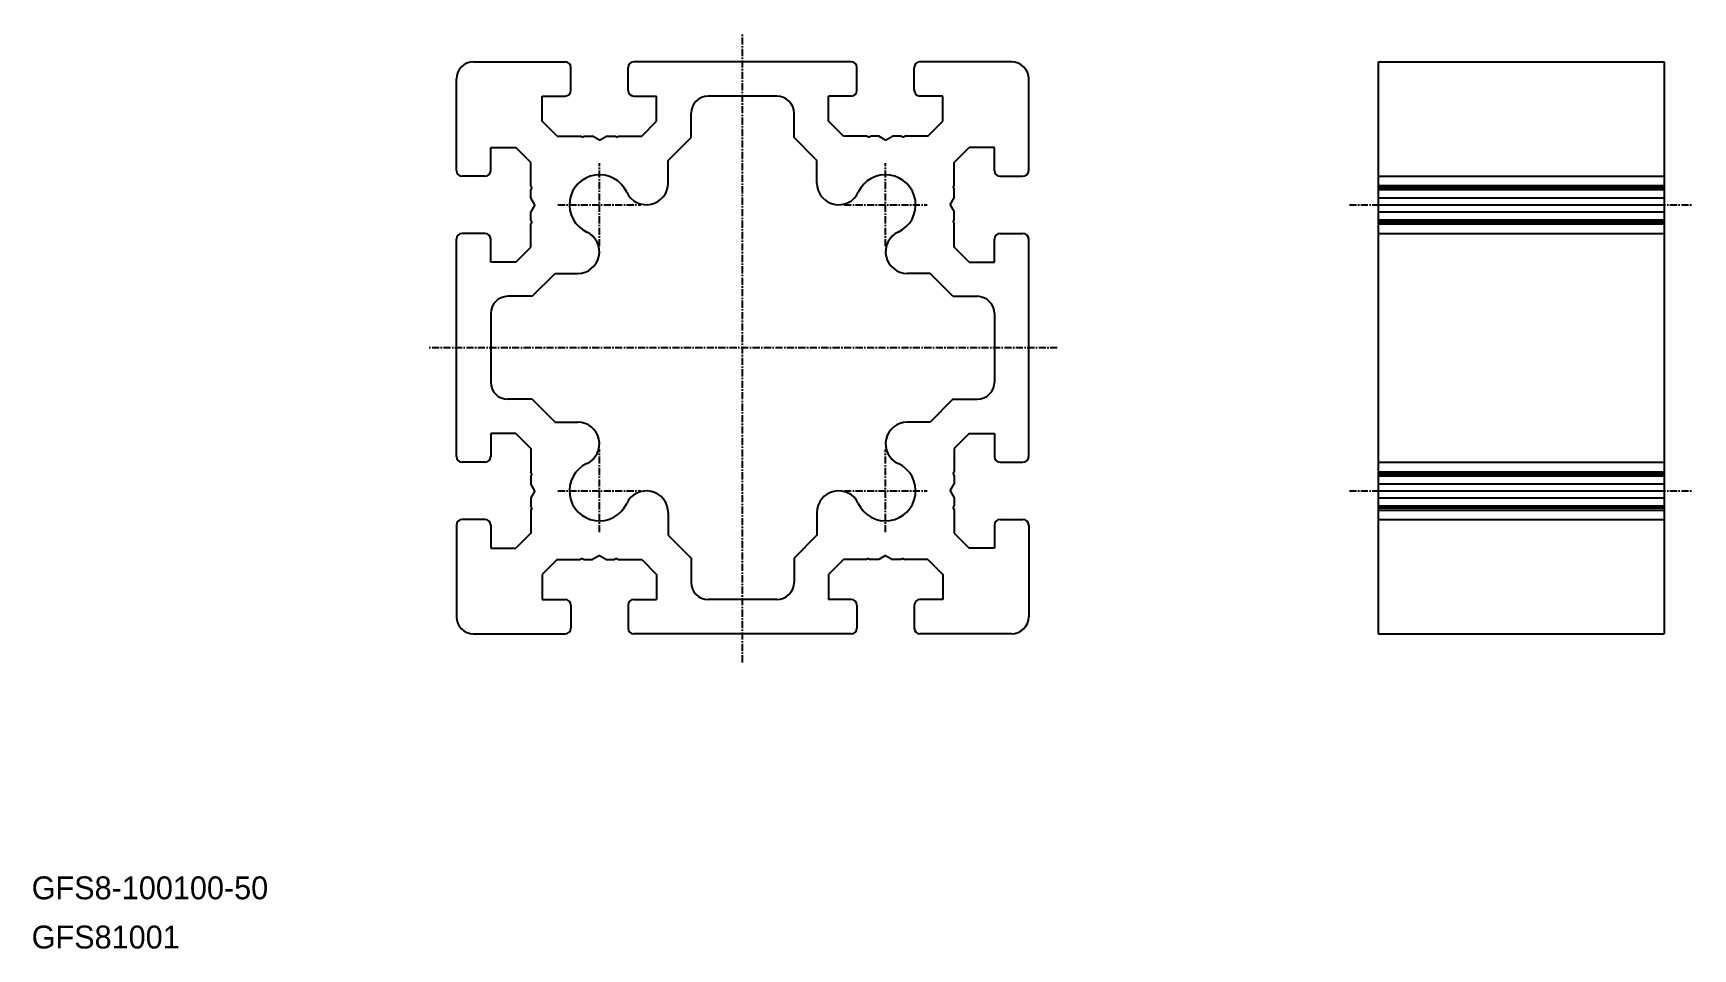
# Model space of a CAD drawing. Extents: x 0 to 290, y 0 to 160.
import ezdxf

# ---------------------------------------------------------------- set-up
doc = ezdxf.new("R2010")
doc.units = 0
doc.linetypes.add('CENTER', pattern=[2, 1.25, -0.25, 0.25, -0.25])
doc.layers.get('0').update_dxf_attribs({"linetype": 'CONTINUOUS'})
doc.layers.add('CENTER', color=1, linetype='CENTER')

msp = doc.modelspace()

# ---------------------------------------------------------------- linework, layer by layer
at = {"color": 7, "linetype": 'CONTINUOUS'}
for p, q in [((77.2, 155), (93.2, 155)), ((94.2, 150), (94.2, 154)), ((104.2, 150), (104.2, 154)), ((143.2, 155), (105.2, 155)), ((144.2, 150), (144.2, 154)), ((154.2, 150), (154.2, 154)), ((171.2, 155), (155.2, 155)), ((235.23, 155), (285.23, 155)), ((235.23, 155), (235.23, 55)), ((285.23, 155), (285.23, 55)), ((74.2, 136), (74.2, 152)), ((174.2, 136), (174.2, 152)), ((89.2, 149), (93.2, 149)), ((89.2, 144.62), (89.2, 149)), ((105.2, 149), (109.2, 149)), ((109.2, 144.62), (109.2, 149)), ((130.2, 149), (118.2, 149)), ((143.2, 149), (139.2, 149)), ((139.2, 144.62), (139.2, 149)), ((159.2, 149), (155.2, 149)), ((159.2, 144.62), (159.2, 149)), ((115.2, 141.76), (115.2, 146)), ((133.2, 141.76), (133.2, 146)), ((91.82, 142), (89.2, 144.62)), ((106.58, 142), (109.2, 144.62)), ((141.82, 142), (139.2, 144.62)), ((156.58, 142), (159.2, 144.62)), ((80.2, 140), (84.58, 140)), ((80.2, 136), (80.2, 140)), ((87.2, 137.38), (84.58, 140)), ((91.82, 142), (95.85, 142)), ((96.2, 141.8), (95.85, 142)), ((96.2, 141.8), (96.55, 142)), ((96.55, 142), (97.99, 142)), ((99.2, 141.3), (97.99, 142)), ((99.2, 141.3), (100.41, 142)), ((100.41, 142), (101.85, 142)), ((102.2, 141.8), (101.85, 142)), ((102.2, 141.8), (102.55, 142)), ((102.55, 142), (106.58, 142)), ((111.2, 137.76), (115.2, 141.76)), ((137.2, 137.76), (133.2, 141.76)), ((145.85, 142), (141.82, 142)), ((146.2, 141.8), (145.85, 142)), ((146.2, 141.8), (146.55, 142)), ((147.99, 142), (146.55, 142)), ((149.2, 141.3), (147.99, 142)), ((149.2, 141.3), (150.41, 142)), ((151.85, 142), (150.41, 142)), ((152.2, 141.8), (151.85, 142)), ((152.2, 141.8), (152.55, 142)), ((156.58, 142), (152.55, 142)), ((161.2, 137.38), (163.82, 140)), ((168.2, 140), (163.82, 140)), ((168.2, 136), (168.2, 140)), ((87.2, 133.35), (87.2, 137.38)), ((111.2, 133.79), (111.2, 137.76)), ((137.2, 133.79), (137.2, 137.76)), ((161.2, 133.35), (161.2, 137.38)), ((79.2, 135), (75.2, 135)), ((169.2, 135), (173.2, 135)), ((235.23, 135), (285.23, 135)), ((87.4, 133), (87.2, 133.35)), ((87.4, 133), (87.2, 132.65)), ((87.2, 131.21), (87.2, 132.65)), ((87.9, 130), (87.2, 131.21)), ((160.5, 130), (161.2, 131.21)), ((161, 133), (161.2, 133.35)), ((161, 133), (161.2, 132.65)), ((161.2, 131.21), (161.2, 132.65)), ((235.23, 133.35), (285.23, 133.35)), ((235.23, 133), (285.23, 133)), ((235.23, 132.65), (285.23, 132.65)), ((235.23, 131.21), (285.23, 131.21)), ((87.9, 130), (87.2, 128.79)), ((87.2, 127.35), (87.2, 128.79)), ((160.5, 130), (161.2, 128.79)), ((161.2, 127.35), (161.2, 128.79)), ((235.23, 130), (285.23, 130)), ((235.23, 128.79), (285.23, 128.79)), ((79.2, 125), (75.2, 125)), ((87.4, 127), (87.2, 127.35)), ((87.4, 127), (87.2, 126.65)), ((87.2, 122.62), (87.2, 126.65)), ((161, 127), (161.2, 127.35)), ((161, 127), (161.2, 126.65)), ((161.2, 122.62), (161.2, 126.65)), ((169.2, 125), (173.2, 125)), ((235.23, 127.35), (285.23, 127.35)), ((235.23, 127), (285.23, 127)), ((235.23, 126.65), (285.23, 126.65)), ((235.23, 125), (285.23, 125)), ((74.2, 86), (74.2, 124)), ((80.2, 120), (80.2, 124)), ((84.58, 120), (87.2, 122.62)), ((163.82, 120), (161.2, 122.62)), ((168.2, 120), (168.2, 124)), ((174.2, 86), (174.2, 124)), ((84.58, 120), (80.2, 120)), ((163.82, 120), (168.2, 120)), ((87.44, 114), (91.44, 118)), ((91.44, 118), (95.41, 118)), ((156.96, 118), (152.99, 118)), ((160.96, 114), (156.96, 118)), ((87.44, 114), (83.2, 114)), ((160.96, 114), (165.2, 114)), ((80.2, 111), (80.2, 99)), ((168.2, 111), (168.2, 99)), ((87.44, 96), (83.2, 96)), ((87.44, 96), (91.44, 92)), ((160.96, 96), (156.96, 92)), ((160.96, 96), (165.2, 96)), ((80.2, 90), (80.2, 86)), ((84.58, 90), (80.2, 90)), ((84.58, 90), (87.2, 87.38)), ((91.44, 92), (95.41, 92)), ((156.96, 92), (152.99, 92)), ((163.82, 90), (161.2, 87.38)), ((163.82, 90), (168.2, 90)), ((168.2, 90), (168.2, 86)), ((87.2, 87.38), (87.2, 83.35)), ((161.2, 87.38), (161.2, 83.35)), ((79.2, 85), (75.2, 85)), ((169.2, 85), (173.2, 85)), ((235.23, 85), (285.23, 85)), ((87.4, 83), (87.2, 83.35)), ((87.4, 83), (87.2, 82.65)), ((87.2, 82.65), (87.2, 81.21)), ((87.9, 80), (87.2, 81.21)), ((160.5, 80), (161.2, 81.21)), ((161, 83), (161.2, 83.35)), ((161, 83), (161.2, 82.65)), ((161.2, 82.65), (161.2, 81.21)), ((235.23, 83.35), (285.23, 83.35)), ((235.23, 83), (285.23, 83)), ((235.23, 82.65), (285.23, 82.65)), ((235.23, 81.21), (285.23, 81.21)), ((87.9, 80), (87.2, 78.79)), ((87.2, 78.79), (87.2, 77.35)), ((160.5, 80), (161.2, 78.79)), ((161.2, 78.79), (161.2, 77.35)), ((235.23, 80), (285.23, 80)), ((235.23, 78.79), (285.23, 78.79)), ((87.4, 77), (87.2, 77.35)), ((87.4, 77), (87.2, 76.65)), ((87.2, 76.65), (87.2, 72.62)), ((111.2, 76.21), (111.2, 72.24)), ((137.2, 76.21), (137.2, 72.24)), ((161, 77), (161.2, 77.35)), ((161, 77), (161.2, 76.65)), ((161.2, 76.65), (161.2, 72.62)), ((235.23, 77.35), (285.23, 77.35)), ((235.23, 77), (285.23, 77)), ((235.23, 76.65), (285.23, 76.65)), ((74.2, 74), (74.2, 58)), ((79.2, 75), (75.2, 75)), ((80.2, 74), (80.2, 70)), ((87.2, 72.62), (84.58, 70)), ((161.2, 72.62), (163.82, 70)), ((168.2, 74), (168.2, 70)), ((169.2, 75), (173.2, 75)), ((174.2, 74), (174.2, 58)), ((235.23, 75), (285.23, 75)), ((80.2, 70), (84.58, 70)), ((111.2, 72.24), (115.2, 68.24)), ((137.2, 72.24), (133.2, 68.24)), ((168.2, 70), (163.82, 70)), ((91.82, 68), (89.2, 65.38)), ((91.82, 68), (95.85, 68)), ((96.2, 68.2), (95.85, 68)), ((96.2, 68.2), (96.55, 68)), ((96.55, 68), (97.99, 68)), ((99.2, 68.7), (97.99, 68)), ((99.2, 68.7), (100.41, 68)), ((100.41, 68), (101.85, 68)), ((102.2, 68.2), (101.85, 68)), ((102.2, 68.2), (102.55, 68)), ((102.55, 68), (106.58, 68)), ((106.58, 68), (109.2, 65.38)), ((115.2, 68.24), (115.2, 64)), ((133.2, 68.24), (133.2, 64)), ((141.82, 68), (139.2, 65.38)), ((145.85, 68), (141.82, 68)), ((146.2, 68.2), (145.85, 68)), ((146.2, 68.2), (146.55, 68)), ((147.99, 68), (146.55, 68)), ((149.2, 68.7), (147.99, 68)), ((149.2, 68.7), (150.41, 68)), ((151.85, 68), (150.41, 68)), ((152.2, 68.2), (151.85, 68)), ((152.2, 68.2), (152.55, 68)), ((156.58, 68), (152.55, 68)), ((156.58, 68), (159.2, 65.38)), ((89.2, 65.38), (89.2, 61)), ((109.2, 65.38), (109.2, 61)), ((139.2, 65.38), (139.2, 61)), ((159.2, 65.38), (159.2, 61)), ((89.2, 61), (93.2, 61)), ((105.2, 61), (109.2, 61)), ((130.2, 61), (118.2, 61)), ((143.2, 61), (139.2, 61)), ((159.2, 61), (155.2, 61)), ((94.2, 60), (94.2, 56)), ((104.2, 60), (104.2, 56)), ((144.2, 60), (144.2, 56)), ((154.2, 60), (154.2, 56)), ((77.2, 55), (93.2, 55)), ((143.2, 55), (105.2, 55)), ((171.2, 55), (155.2, 55)), ((235.23, 55), (285.23, 55))]:
    msp.add_line(p, q, dxfattribs=at)
for centre, radius, start, end in [((77.2, 152), 3, 90, 180), ((93.2, 154), 1, 0, 90), ((105.2, 154), 1, 90, 180), ((143.2, 154), 1, 0, 90), ((155.2, 154), 1, 90, 180), ((171.2, 152), 3, 0, 90), ((93.2, 150), 1, 270, 0), ((105.2, 150), 1, 180, 270), ((118.2, 146), 3, 90, 180), ((130.2, 146), 3, 0, 90), ((143.2, 150), 1, 270, 0), ((155.2, 150), 1, 180, 270), ((75.2, 136), 1, 180, 270), ((79.2, 136), 1, 270, 0), ((99.2, 130), 5.25, 24.7941, 245.2059), ((107.41, 133.79), 3.79, 204.7941, 0), ((140.99, 133.79), 3.79, 180, 335.2059), ((149.2, 130), 5.25, 294.7941, 155.2059), ((169.2, 136), 1, 180, 270), ((173.2, 136), 1, 270, 0), ((75.2, 124), 1, 90, 180), ((79.2, 124), 1, 0, 90), ((95.41, 121.79), 3.79, 270, 65.2059), ((152.99, 121.79), 3.79, 114.7941, 270), ((169.2, 124), 1, 90, 180), ((173.2, 124), 1, 0, 90), ((83.2, 111), 3, 90, 180), ((165.2, 111), 3, 0, 90), ((83.2, 99), 3, 180, 270), ((165.2, 99), 3, 270, 0), ((95.41, 88.21), 3.79, 294.7941, 90), ((152.99, 88.21), 3.79, 90, 245.2059), ((75.2, 86), 1, 180, 270), ((79.2, 86), 1, 270, 0), ((99.2, 80), 5.25, 114.7941, 335.2059), ((149.2, 80), 5.25, 204.7941, 65.2059), ((169.2, 86), 1, 180, 270), ((173.2, 86), 1, 270, 0), ((107.41, 76.21), 3.79, 0, 155.2059), ((140.99, 76.21), 3.79, 24.7941, 180), ((75.2, 74), 1, 90, 180), ((79.2, 74), 1, 0, 90), ((169.2, 74), 1, 90, 180), ((173.2, 74), 1, 0, 90), ((118.2, 64), 3, 180, 270), ((130.2, 64), 3, 270, 0), ((93.2, 60), 1, 0, 90), ((105.2, 60), 1, 90, 180), ((143.2, 60), 1, 0, 90), ((155.2, 60), 1, 90, 180), ((77.2, 58), 3, 180, 270), ((171.2, 58), 3, 270, 0), ((93.2, 56), 1, 270, 0), ((105.2, 56), 1, 180, 270), ((143.2, 56), 1, 270, 0), ((155.2, 56), 1, 180, 270)]:
    msp.add_arc(centre, radius, start, end, dxfattribs=at)
at = {"layer": 'CENTER', "color": 1, "linetype": 'CENTER'}
for p, q in [((124.2, 50), (124.2, 160)), ((99.2, 122.75), (99.2, 137.25)), ((149.2, 122.75), (149.2, 137.25)), ((91.95, 130), (106.45, 130)), ((141.95, 130), (156.45, 130)), ((230.23, 130), (290.23, 130)), ((179.2, 105), (69.2, 105)), ((99.2, 72.75), (99.2, 87.25)), ((149.2, 72.75), (149.2, 87.25)), ((91.95, 80), (106.45, 80)), ((141.95, 80), (156.45, 80)), ((230.23, 80), (290.23, 80))]:
    msp.add_line(p, q, dxfattribs=at)

# ---------------------------------------------------------------- texts
at = {"color": 7, "linetype": 'CONTINUOUS'}
for s, p in [('GFS8-100100-50', (0, 8.6)), ('GFS81001', (0, 0))]:
    msp.add_text(s, height=4, dxfattribs=at).set_placement(p)

doc.saveas('drawing.dxf')
